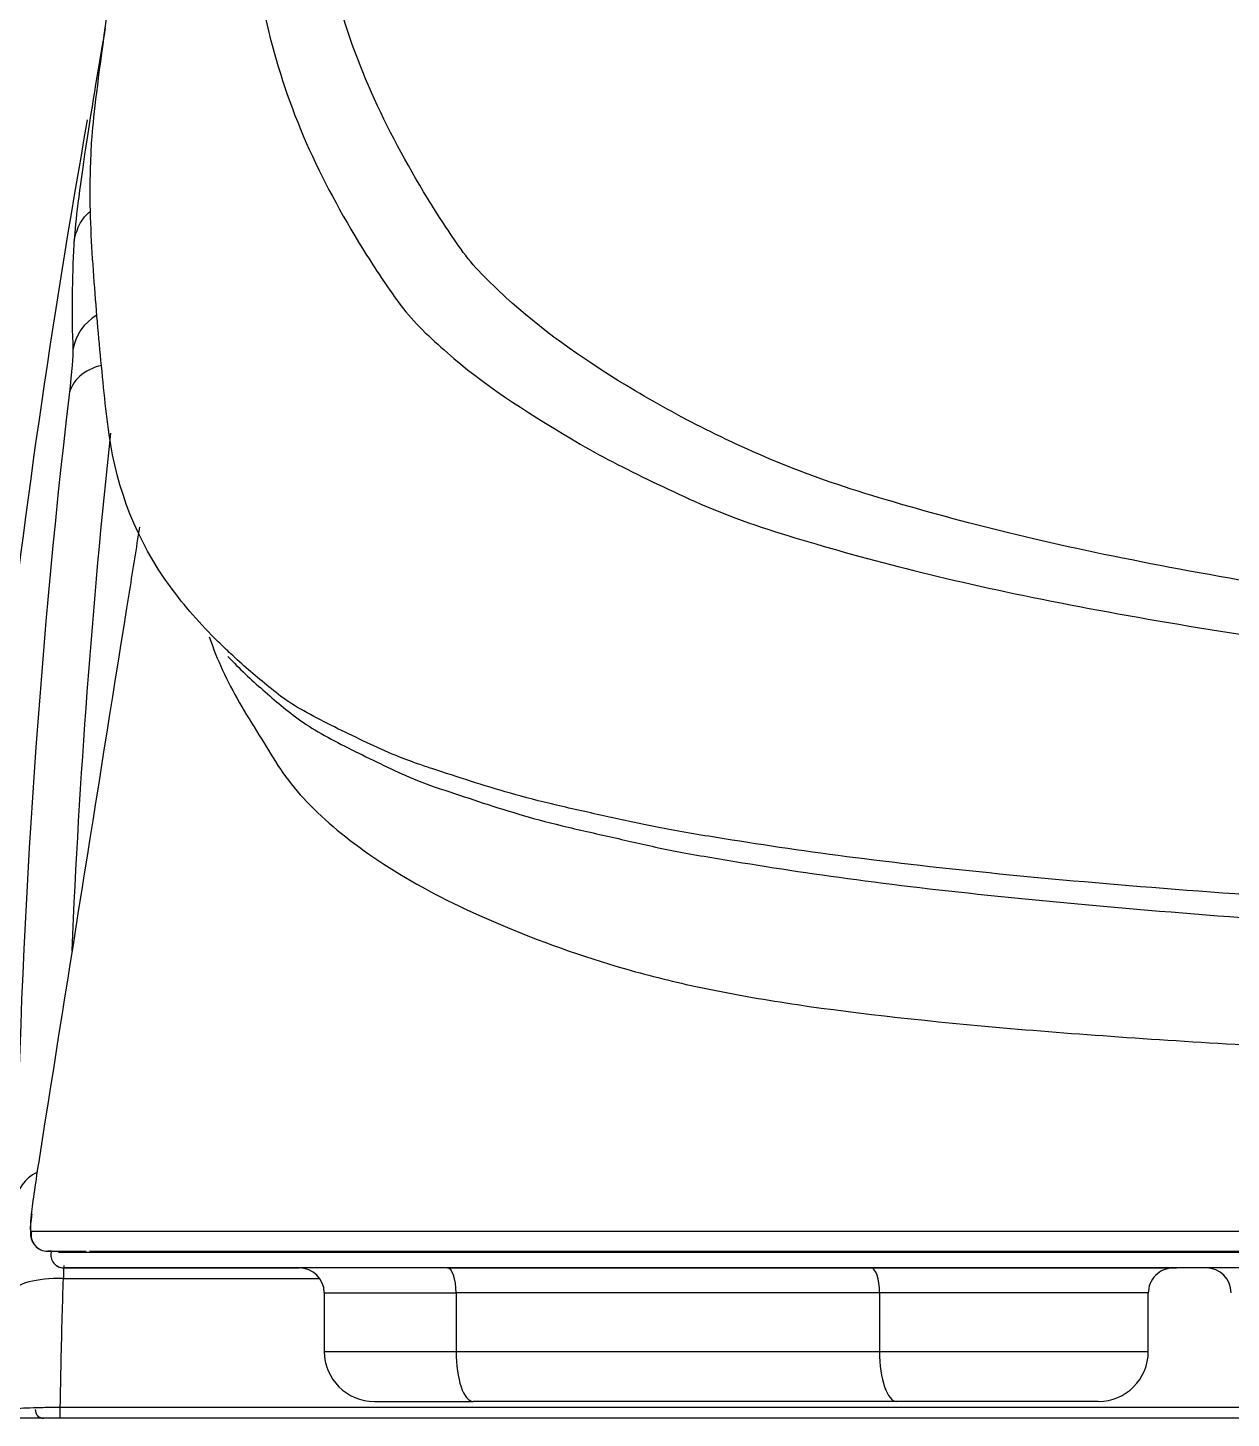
# Model space of a CAD drawing. Header units: millimetres. Extents: x 28 to 2364, y 8 to 1657.
# Drawn here: x 1034.7 to 1106.8, y 463.9 to 547.2 of the extents above; entities that cross this region are included whole.
import ezdxf

# ---------------------------------------------------------------- set-up
doc = ezdxf.new("R2010")
doc.units = ezdxf.units.MM
doc.layers.get('0').update_dxf_attribs({"linetype": 'CONTINUOUS'})

msp = doc.modelspace()

# ---------------------------------------------------------------- linework, layer by layer
for p, q in [((1059.836, 472.899), (1051.081, 472.899)), ((1059.836, 472.899), (1085.208, 472.899)), ((1085.208, 472.899), (1103.325, 472.899)), ((1052.453, 471.399), (1052.453, 467.9)), ((1052.453, 471.399), (1060.349, 471.399)), ((1060.349, 471.399), (1060.349, 467.9)), ((1085.721, 471.399), (1060.349, 471.399)), ((1085.721, 471.399), (1085.721, 467.9)), ((1101.825, 471.399), (1085.721, 471.399)), ((1101.825, 467.9), (1101.825, 471.399)), ((1052.453, 467.9), (1060.349, 467.9)), ((1060.349, 467.9), (1085.721, 467.9)), ((1085.721, 467.9), (1101.825, 467.9)), ((1055.453, 464.9), (1061.375, 464.9)), ((1086.747, 464.9), (1061.375, 464.9)), ((1098.825, 464.9), (1086.747, 464.9)), ((1035.304, 463.898), (1035.304, 464.025)), ((1036.637, 463.898), (1036.637, 464.555))]:
    msp.add_line(p, q)
for centre, radius, start, end in [((1050.953, 471.399), 1.5, 0.75802, 90), ((1103.325, 471.399), 1.5, 90, 180.75802), ((1105.291, 471.4), 1.5, 0.56607, 90), ((1055.453, 467.9), 3, 180, 270), ((1098.825, 467.9), 3, 270, 0), ((1035.637, 464.398), 0.5, 178.7199, 270)]:
    msp.add_arc(centre, radius, start, end)
for centre, major_axis, ratio, start_param, end_param in [((1040.356, 527.426), (-2.997, -0.127), 0.988776, 5.207044, 6.081419), ((1040.122, 524.753), (-2.98, 0.346), 0.763919, 5.145254, 6.234591), ((1036.969, 476.739), (-3, 0.048), 0.766004, 5.33841, 6.230913), ((1035.885, 474.898), (0, 1), 0.9995, 1.381977, 3.141592), ((1036.866, 473.698), (0, -0.8), 0.999524, 4.523962, 6.283185), ((1036.821, 471.317), (-2.998, 0.098), 0.31411, 4.722694, 6.248696), ((1059.836, 471.399), (0, 1.5), 0.34202, 4.712389, 6.283179), ((1085.208, 471.399), (0, 1.5), 0.34202, 4.712389, 6.283179), ((1061.375, 467.9), (0, -3), 0.34202, 4.712389, 6.283185), ((1086.747, 467.9), (0, -3), 0.34202, 4.712389, 6.283185), ((1035.637, 464.398), (0, 0.5), 0.999701, 1.548461, 3.141593)]:
    msp.add_ellipse(centre, major_axis=major_axis, ratio=ratio, start_param=start_param, end_param=end_param)
for points, knots in [([(1229.97, 505.371), (1223.969, 505.388), (1218.039, 505.47), (1206.281, 505.718), (1200.493, 505.884), (1189.269, 506.295), (1183.802, 506.539), (1173.138, 507.105), (1167.91, 507.428), (1152.89, 508.464), (1143.749, 509.27), (1131.185, 510.659), (1127.183, 511.15), (1119.518, 512.176), (1115.838, 512.715), (1105.401, 514.373), (1099.253, 515.535), (1091.299, 517.441), (1088.867, 518.107), (1084.234, 519.461), (1082.084, 520.168), (1076.427, 522.443), (1073.343, 524.069), (1067.785, 527.436), (1065.351, 529.184), (1062.327, 531.97), (1061.354, 532.909), (1059.938, 534.926), (1059.269, 535.947), (1057.372, 539.047), (1056.236, 541.158), (1053.356, 547.644), (1052.246, 552.203), (1051.568, 559.411), (1051.492, 561.871), (1051.287, 566.843), (1051.183, 569.36), (1051.048, 573.188), (1050.979, 574.467), (1051.081, 577.088), (1051.177, 578.415), (1051.424, 581.088), (1051.584, 582.438), (1051.899, 584.463), (1052.017, 585.138), (1052.28, 586.468), (1052.447, 587.132), (1052.539, 587.723)], [0, 0, 0, 0, 0.03125, 0.03125, 0.0625, 0.0625, 0.09375, 0.09375, 0.125, 0.125, 0.1875, 0.1875, 0.21875, 0.21875, 0.25, 0.25, 0.3125, 0.3125, 0.34375, 0.34375, 0.375, 0.375, 0.4375, 0.4375, 0.5, 0.5, 0.53125, 0.53125, 0.5625, 0.5625, 0.625, 0.625, 0.75, 0.75, 0.8125, 0.8125, 0.875, 0.875, 0.90625, 0.90625, 0.9375, 0.9375, 0.96875, 0.96875, 0.984375, 0.984375, 1, 1, 1, 1]), ([(1048.251, 584.766), (1048.106, 583.56), (1047.921, 582.208), (1047.604, 579.456), (1047.468, 578.074), (1047.254, 575.334), (1047.173, 573.971), (1047.072, 571.29), (1047.129, 569.999), (1047.303, 566.109), (1047.42, 563.56), (1047.665, 558.533), (1047.758, 556.052), (1048.467, 548.795), (1049.593, 544.22), (1052.536, 537.737), (1053.696, 535.628), (1055.638, 532.544), (1056.319, 531.527), (1057.784, 529.542), (1058.795, 528.632), (1061.898, 525.885), (1064.429, 524.252), (1068.668, 521.72), (1070.172, 520.936), (1073.436, 519.357), (1075.173, 518.534), (1079.062, 517.088), (1081.294, 516.435), (1086.017, 515.096), (1088.515, 514.47), (1096.664, 512.628), (1102.957, 511.504), (1117.197, 509.364), (1125.04, 508.366), (1142.163, 506.587), (1151.506, 505.811), (1166.832, 504.794), (1172.156, 504.474), (1183.015, 503.911), (1188.58, 503.666), (1200.004, 503.244), (1205.895, 503.068), (1214.857, 502.85), (1217.857, 502.784), (1223.889, 502.68), (1226.969, 502.64), (1229.969, 502.62)], [0, 0, 0, 0, 0.03125, 0.03125, 0.0625, 0.0625, 0.09375, 0.09375, 0.125, 0.125, 0.1875, 0.1875, 0.25, 0.25, 0.375, 0.375, 0.4375, 0.4375, 0.46875, 0.46875, 0.5, 0.5, 0.5625, 0.5625, 0.59375, 0.59375, 0.625, 0.625, 0.65625, 0.65625, 0.6875, 0.6875, 0.75, 0.75, 0.8125, 0.8125, 0.875, 0.875, 0.90625, 0.90625, 0.9375, 0.9375, 0.96875, 0.96875, 0.984375, 0.984375, 1, 1, 1, 1]), ([(1046.097, 510.412), (1045.035, 511.465), (1044.061, 512.559), (1041.191, 516.496), (1040.034, 519.54), (1039.327, 524.456), (1039.177, 526.154), (1038.845, 529.666), (1038.696, 531.477), (1038.447, 535.23), (1038.386, 537.165), (1038.469, 539.406), (1038.48, 539.656), (1038.504, 540.157), (1038.51, 540.367), (1038.59, 541.326), (1038.687, 542.214), (1039.094, 545.536), (1039.52, 548.659), (1040.125, 552.574)], [0, 0, 0, 0, 0.119004, 0.119004, 0.41267, 0.41267, 0.559502, 0.559502, 0.706335, 0.706335, 0.853167, 0.853167, 0.871521, 0.871521, 0.889876, 0.889876, 0.926584, 0.926584, 1, 1, 1, 1]), ([(1039.33, 547.162), (1038.846, 544.427), (1038.462, 542.064), (1037.769, 537.445), (1037.535, 535.54), (1037.462, 534.471)], [0, 0, 0, 0, 0.424074, 0.424074, 1, 1, 1, 1]), ([(1037.462, 534.47), (1037.559, 534.817), (1037.74, 535.462), (1038.183, 535.982), (1038.417, 536.185)], [0, 0, 0, 0, 0.537773, 1, 1, 1, 1]), ([(1037.462, 534.47), (1037.458, 534.39), (1037.453, 534.31), (1037.391, 533.179), (1037.355, 532.133), (1037.333, 530.018), (1037.35, 528.945), (1037.394, 527.896)], [0, 0, 0, 0, 0.035538, 0.035538, 0.500613, 0.500613, 1, 1, 1, 1]), ([(1035.403, 479.527), (1037.189, 490.849), (1038.989, 502.17), (1040.998, 514.752), (1041.2, 516.014), (1041.401, 517.275)], [0, 0, 0, 0, 0.89974, 0.89974, 1, 1, 1, 1]), ([(1045.561, 510.706), (1045.799, 509.993), (1046.067, 509.337), (1046.663, 508.051), (1046.993, 507.407), (1047.736, 506.109), (1048.146, 505.466), (1048.933, 504.21), (1049.29, 503.6), (1050.065, 502.405), (1050.502, 501.822), (1051.528, 500.675), (1052.107, 500.11), (1054.017, 498.43), (1055.535, 497.336), (1059.092, 495.239), (1061.132, 494.235), (1065.74, 492.335), (1068.278, 491.426), (1072.517, 490.256), (1074.009, 489.899), (1077.22, 489.246), (1078.944, 488.948), (1084.537, 488.121), (1088.816, 487.654), (1098.338, 486.839), (1103.52, 486.496), (1114.683, 485.857), (1120.658, 485.559), (1127.044, 485.299)], [0, 0, 0, 0, 0.04812, 0.04812, 0.098219, 0.098219, 0.148318, 0.148318, 0.198417, 0.198417, 0.248516, 0.248516, 0.298615, 0.298615, 0.398813, 0.398813, 0.499011, 0.499011, 0.599208, 0.599208, 0.649307, 0.649307, 0.699406, 0.699406, 0.799604, 0.799604, 0.899802, 0.899802, 1, 1, 1, 1]), ([(1058.1, 503.081), (1057.617, 503.249), (1057.165, 503.418), (1056.127, 503.848), (1055.563, 504.112), (1053.833, 504.919), (1052.69, 505.476), (1051.094, 506.335), (1050.592, 506.623), (1049.742, 507.211), (1049.372, 507.511), (1048.257, 508.42), (1047.535, 509.043), (1046.599, 509.922), (1046.346, 510.166), (1046.097, 510.412)], [0, 0, 0, 0, 0.07734, 0.07734, 0.196269, 0.196269, 0.434126, 0.434126, 0.553055, 0.553055, 0.671984, 0.671984, 0.909841, 0.909841, 1, 1, 1, 1]), ([(1046.675, 509.52), (1047.017, 509.168), (1047.37, 508.82), (1048.408, 507.832), (1049.126, 507.203), (1050.611, 505.976), (1051.405, 505.378), (1053.517, 504.219), (1054.655, 503.656), (1056.382, 502.833), (1056.942, 502.562), (1058.181, 502.029), (1058.891, 501.767), (1061.249, 500.996), (1062.69, 500.495), (1065.194, 499.768), (1066.09, 499.53), (1068.052, 499.066), (1069.091, 498.839), (1071.05, 498.389), (1072.009, 498.166), (1074.142, 497.735), (1075.346, 497.528), (1079.064, 496.921), (1081.548, 496.528), (1089.932, 495.419), (1096.454, 494.759), (1107.599, 493.868), (1111.549, 493.587), (1119.799, 493.067), (1124.115, 492.826), (1133.174, 492.382), (1137.919, 492.179), (1147.884, 491.808), (1153.142, 491.639), (1169.285, 491.191), (1180.575, 490.963), (1198.506, 490.727), (1204.69, 490.665), (1217.254, 490.582), (1223.584, 490.56), (1229.969, 490.56)], [0, 0, 0, 0, 0.028805, 0.028805, 0.08276, 0.08276, 0.136715, 0.136715, 0.19067, 0.19067, 0.217648, 0.217648, 0.244626, 0.244626, 0.298581, 0.298581, 0.325559, 0.325559, 0.352536, 0.352536, 0.379514, 0.379514, 0.406492, 0.406492, 0.460447, 0.460447, 0.568358, 0.568358, 0.622313, 0.622313, 0.676268, 0.676268, 0.730223, 0.730223, 0.784179, 0.784179, 0.892089, 0.892089, 0.946045, 0.946045, 1, 1, 1, 1]), ([(1205.241, 492.113), (1200.899, 492.153), (1196.618, 492.202), (1180.449, 492.418), (1169.124, 492.644), (1152.928, 493.088), (1147.65, 493.254), (1137.641, 493.619), (1132.874, 493.818), (1123.772, 494.254), (1119.435, 494.49), (1111.143, 495), (1107.172, 495.276), (1095.96, 496.153), (1089.396, 496.804), (1080.944, 497.896), (1078.441, 498.278), (1074.705, 498.88), (1073.484, 499.086), (1071.318, 499.507), (1070.347, 499.722), (1068.383, 500.164), (1067.348, 500.391), (1065.367, 500.856), (1064.457, 501.092), (1061.923, 501.809), (1060.487, 502.299), (1058.629, 502.901), (1058.36, 502.991), (1058.1, 503.081)], [0, 0, 0, 0, 0.054184, 0.054184, 0.209556, 0.209556, 0.287242, 0.287242, 0.364928, 0.364928, 0.442614, 0.442614, 0.520301, 0.520301, 0.675673, 0.675673, 0.753359, 0.753359, 0.792202, 0.792202, 0.831045, 0.831045, 0.869888, 0.869888, 0.908731, 0.908731, 0.986417, 0.986417, 1, 1, 1, 1]), ([(1034.928, 476.146), (1034.896, 475.907), (1034.837, 475.426), (1034.847, 475.072), (1034.832, 474.774), (1035.026, 474.324), (1035.255, 474.102), (1035.406, 474.016), (1035.438, 474)], [0, 0, 0, 0, 0.266722, 0.604311, 0.822599, 0.908612, 0.98123, 1, 1, 1, 1]), ([(1044.872, 475.074), (1044.505, 475.074), (1044.15, 475.074), (1042.702, 475.077), (1041.563, 475.075), (1039.595, 475.079), (1038.754, 475.079), (1037.167, 475.083), (1036.469, 475.087), (1035.915, 475.089)], [0, 0, 0, 0, 0.092885, 0.092885, 0.381824, 0.381824, 0.670762, 0.670762, 1, 1, 1, 1]), ([(1229.969, 475.053), (1220.472, 475.056), (1210.961, 475.059), (1192.536, 475.065), (1183.577, 475.067), (1166.191, 475.072), (1157.691, 475.073), (1142.051, 475.076), (1134.821, 475.076), (1121.086, 475.076), (1114.56, 475.077), (1102.561, 475.079), (1097.054, 475.079), (1087.004, 475.078), (1082.452, 475.077), (1074.432, 475.074), (1071.062, 475.072), (1061.837, 475.073), (1056.738, 475.073), (1050.684, 475.074), (1048.927, 475.075), (1046.481, 475.075), (1045.648, 475.074), (1044.872, 475.074)], [0, 0, 0, 0, 0.085627, 0.085627, 0.171254, 0.171254, 0.256882, 0.256882, 0.342509, 0.342509, 0.428136, 0.428136, 0.513763, 0.513763, 0.599391, 0.599391, 0.685018, 0.685018, 0.856272, 0.856272, 0.941899, 0.941899, 1, 1, 1, 1]), ([(1036.324, 473.106), (1036.351, 473.081), (1036.471, 472.986), (1036.693, 472.891), (1036.866, 472.907), (1036.925, 472.92)], [0, 0, 0, 0, 0.183656, 0.72768, 1, 1, 1, 1]), ([(1036.533, 473.851), (1037.139, 473.852), (1038.017, 473.847), (1039.901, 473.843), (1040.735, 473.843), (1042.686, 473.84), (1043.817, 473.841), (1046.001, 473.838), (1047.102, 473.839), (1049.975, 473.84), (1051.709, 473.839), (1057.695, 473.838), (1062.75, 473.838), (1071.892, 473.838), (1075.221, 473.839), (1083.15, 473.841), (1087.658, 473.842), (1097.629, 473.843), (1103.1, 473.843), (1115.033, 473.842), (1121.523, 473.841), (1135.178, 473.841), (1142.367, 473.841), (1157.939, 473.839), (1166.404, 473.837), (1183.712, 473.834), (1192.637, 473.832), (1211.003, 473.827), (1220.498, 473.825), (1229.969, 473.822)], [0, 0, 0, 0, 0.100067, 0.100067, 0.164348, 0.164348, 0.228629, 0.228629, 0.29291, 0.29291, 0.357191, 0.357191, 0.485752, 0.485752, 0.550033, 0.550033, 0.614314, 0.614314, 0.678595, 0.678595, 0.742876, 0.742876, 0.807157, 0.807157, 0.871438, 0.871438, 0.935719, 0.935719, 1, 1, 1, 1]), ([(1038.392, 473.899), (1038.636, 473.899), (1038.896, 473.899), (1039.907, 473.899), (1040.741, 473.899), (1042.69, 473.899), (1043.821, 473.899), (1046.005, 473.899), (1047.104, 473.899), (1049.973, 473.899), (1051.711, 473.899), (1057.704, 473.899), (1062.768, 473.9), (1071.924, 473.9), (1075.261, 473.9), (1083.203, 473.9), (1087.699, 473.9), (1097.661, 473.9), (1103.127, 473.9), (1115.05, 473.9), (1121.539, 473.9), (1135.196, 473.9), (1142.385, 473.9), (1157.952, 473.9), (1166.414, 473.9), (1183.722, 473.9), (1192.648, 473.9), (1211.018, 473.9), (1220.501, 473.9), (1229.969, 473.9)], [0, 0, 0, 0, 0.025985, 0.025985, 0.095558, 0.095558, 0.16513, 0.16513, 0.234703, 0.234703, 0.304275, 0.304275, 0.44342, 0.44342, 0.512993, 0.512993, 0.582565, 0.582565, 0.652138, 0.652138, 0.72171, 0.72171, 0.791283, 0.791283, 0.860855, 0.860855, 0.930428, 0.930428, 1, 1, 1, 1]), ([(1036.637, 464.555), (1036.665, 466.378), (1036.703, 468.201), (1036.774, 470.769), (1036.796, 471.514), (1036.821, 472.26)], [0, 0, 0, 0, 0.709601, 0.709601, 1, 1, 1, 1]), ([(1229.969, 472.9), (1220.523, 472.9), (1211.063, 472.9), (1192.748, 472.9), (1183.848, 472.9), (1166.592, 472.9), (1158.156, 472.9), (1142.644, 472.9), (1135.484, 472.9), (1121.88, 472.9), (1115.416, 472.9), (1103.537, 472.9), (1098.092, 472.9), (1088.171, 472.9), (1083.686, 472.9), (1075.809, 472.9), (1072.502, 472.9), (1063.408, 472.9), (1058.377, 472.899), (1052.424, 472.899), (1050.7, 472.899), (1047.848, 472.899), (1046.753, 472.899), (1044.575, 472.899), (1043.447, 472.899), (1041.504, 472.899), (1040.673, 472.899), (1038.471, 472.898), (1037.443, 472.898), (1036.866, 472.898)], [0, 0, 0, 0, 0.0625, 0.0625, 0.125, 0.125, 0.1875, 0.1875, 0.25, 0.25, 0.3125, 0.3125, 0.375, 0.375, 0.4375, 0.4375, 0.5, 0.5, 0.625, 0.625, 0.6875, 0.6875, 0.75, 0.75, 0.8125, 0.8125, 0.875, 0.875, 1, 1, 1, 1]), ([(1033.651, 464.412), (1033.663, 464.43), (1033.737, 464.448), (1033.999, 464.481), (1034.193, 464.497), (1034.666, 464.523), (1034.95, 464.533), (1035.558, 464.548), (1035.886, 464.553), (1036.357, 464.556), (1036.497, 464.556), (1036.637, 464.555)], [0, 0, 0, 0, 0.232549, 0.232549, 0.466393, 0.466393, 0.694242, 0.694242, 0.91105, 0.91105, 1, 1, 1, 1]), ([(1036.637, 464.555), (1036.97, 464.555), (1037.303, 464.555), (1038.97, 464.555), (1040.303, 464.555), (1046.97, 464.555), (1052.303, 464.555), (1074.452, 464.555), (1091.268, 464.555), (1108.083, 464.555)], [0, 0, 0, 0, 0.013996, 0.013996, 0.069982, 0.069982, 0.293926, 0.293926, 1, 1, 1, 1]), ([(1036.637, 463.898), (1036.52, 463.898), (1036.404, 463.898), (1036.011, 463.898), (1035.737, 463.898), (1035.231, 463.898), (1034.994, 463.898), (1034.6, 463.898), (1034.44, 463.898), (1034.221, 463.898), (1034.16, 463.898), (1034.15, 463.898)], [0, 0, 0, 0, 0.088293, 0.088293, 0.303818, 0.303818, 0.531239, 0.531239, 0.765838, 0.765838, 1, 1, 1, 1]), ([(1036.48, 463.898), (1036.357, 463.898), (1036.237, 463.898), (1035.953, 463.898), (1035.792, 463.898), (1035.637, 463.898)], [0, 0, 0, 0, 0.412766, 0.412766, 1, 1, 1, 1])]:
    msp.add_open_spline(points, degree=3, knots=knots)
for points in [[(1033.049, 505.383), (1034.389, 517.537), (1036.13, 529.644), (1038.273, 541.683)], [(1037.394, 527.896), (1037.408, 527.565), (1037.324, 526.634), (1037.159, 525.21)], [(1037.159, 525.21), (1035.29, 509.14), (1034.237, 493.032), (1033.975, 476.906)], [(1037.344, 491.898), (1037.782, 502.241), (1038.551, 512.578), (1039.659, 522.901)], [(1034.918, 476.12), (1035.001, 476.872), (1035.166, 478.022), (1035.403, 479.527)], [(1034.903, 475.086), (1034.836, 475.085), (1034.843, 475.44), (1034.918, 476.12)], [(1035.915, 475.089), (1035.496, 475.09), (1035.16, 475.09), (1034.903, 475.086)], [(1035.885, 473.898), (1036.363, 473.898), (1037.123, 473.898), (1038.173, 473.899)], [(1036.107, 473.898), (1036.033, 473.898), (1035.959, 473.898), (1035.885, 473.898)], [(1036.09, 473.898), (1036.529, 473.898), (1037.229, 473.898), (1038.186, 473.899)], [(1036.841, 473.037), (1036.834, 472.781), (1036.828, 472.522), (1036.821, 472.26)], [(1036.821, 472.26), (1041.929, 472.26), (1047.037, 472.26), (1052.145, 472.26)], [(1036.866, 472.898), (1041.563, 472.898), (1046.259, 472.898), (1050.955, 472.898)], [(1103.323, 472.898), (1103.389, 472.898), (1103.455, 472.898), (1103.521, 472.898)], [(1105.301, 472.898), (1104.707, 472.898), (1104.114, 472.898), (1103.521, 472.898)], [(1109.858, 463.898), (1085.451, 463.898), (1061.044, 463.898), (1036.637, 463.898)]]:
    msp.add_open_spline(points, degree=3)

doc.saveas('drawing.dxf')
